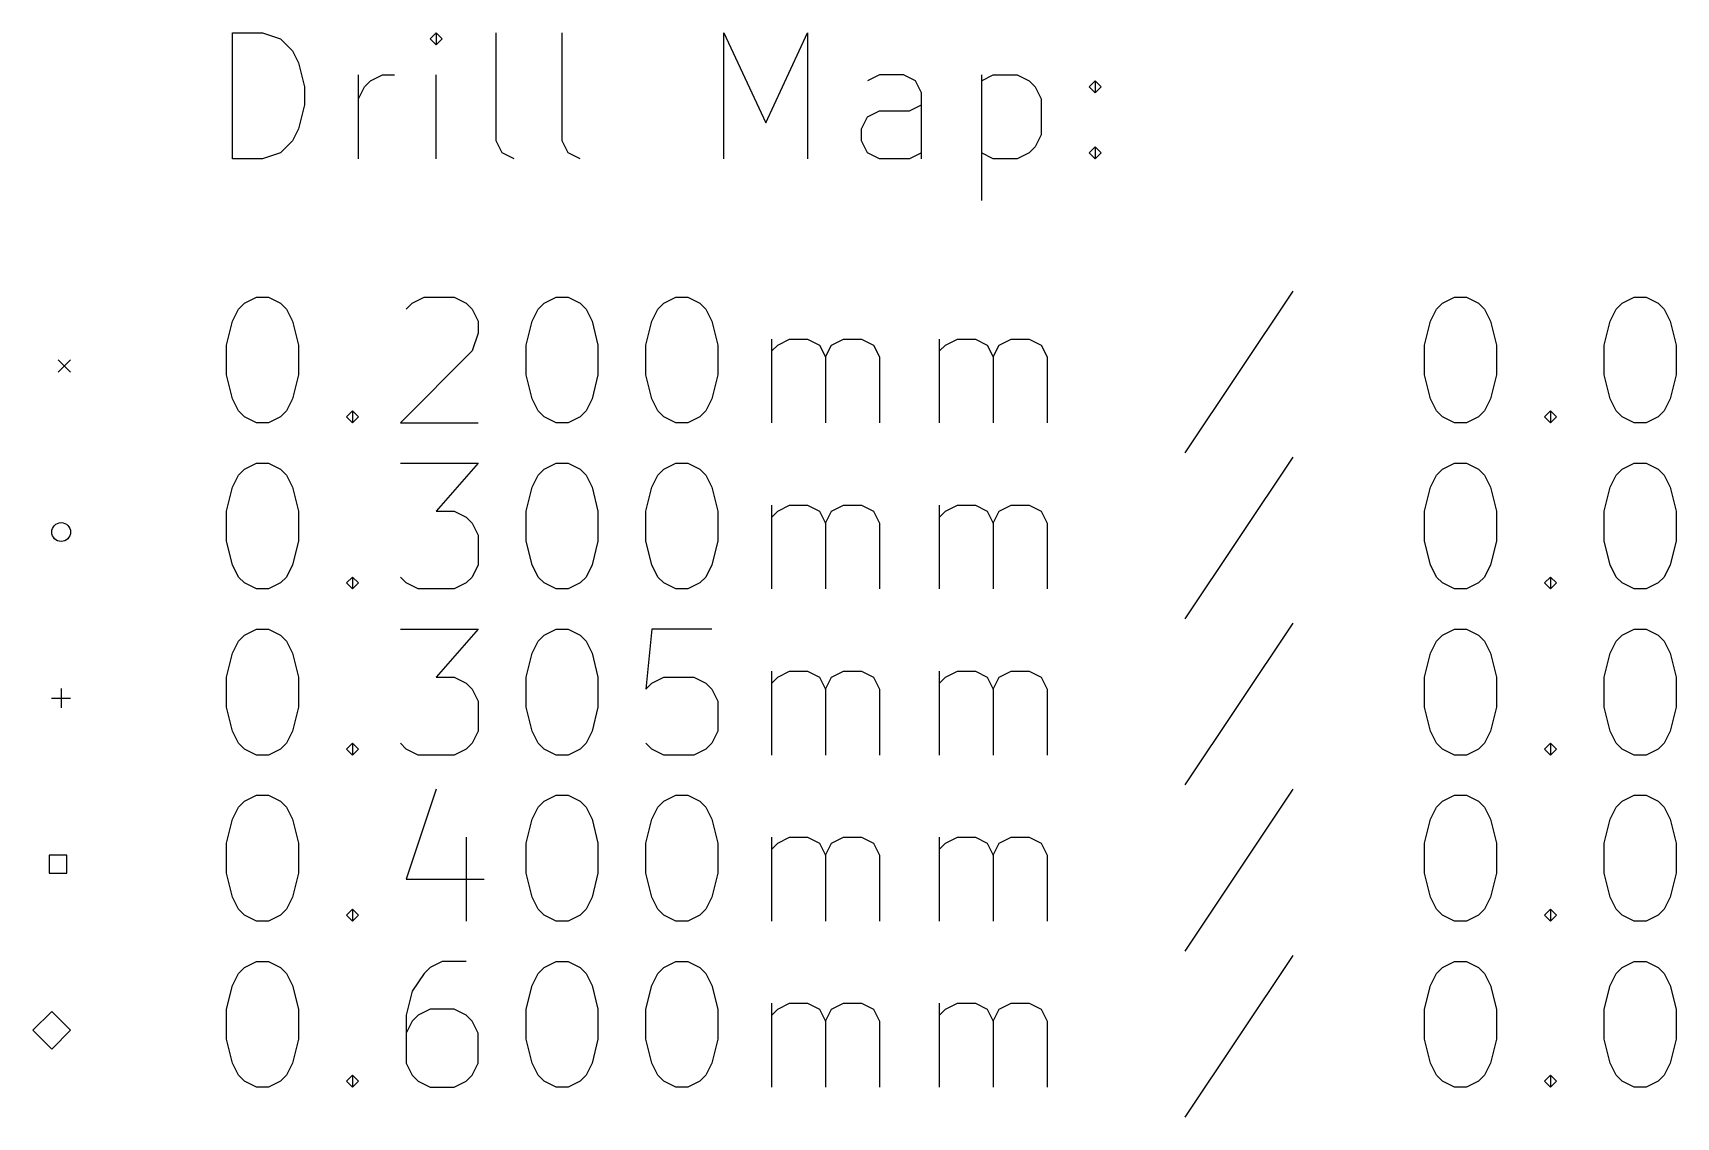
# Model space of a CAD drawing. Extents: x -31 to 357, y -149 to 35.
# Drawn here: x -29.18 to -3.05, y -129.06 to -111.83 of the extents above; entities that cross this region are included whole.
import ezdxf

# ---------------------------------------------------------------- set-up
doc = ezdxf.new("R2010")
doc.units = 0
doc.layers.add('BLACK', color=7, linetype='CONTINUOUS')

msp = doc.modelspace()

# ---------------------------------------------------------------- linework, layer by layer
at = {"layer": 'BLACK', "linetype": 'CONTINUOUS'}
for p, q in [((-25.9988, -113.825), (-25.9988, -111.825)), ((-25.9988, -111.825), (-25.5226, -111.825)), ((-25.5226, -111.825), (-25.2369, -111.92)), ((-22.7607, -111.825), (-22.856, -111.92)), ((-22.6655, -111.92), (-22.7607, -111.825)), ((-22.7607, -111.825), (-22.7607, -112.016)), ((-21.8083, -113.539), (-21.8083, -111.825)), ((-20.7607, -113.539), (-20.7607, -111.825)), ((-18.1893, -113.825), (-18.1893, -111.825)), ((-18.1893, -111.825), (-17.5226, -113.254)), ((-17.5226, -113.254), (-16.856, -111.825)), ((-16.856, -111.825), (-16.856, -113.825)), ((-25.2369, -111.92), (-25.0464, -112.111)), ((-22.856, -111.92), (-22.7607, -112.016)), ((-22.7607, -112.016), (-22.6655, -111.92)), ((-25.0464, -112.111), (-24.9512, -112.301)), ((-24.9512, -112.301), (-24.856, -112.682)), ((-23.9988, -113.825), (-23.9988, -112.492)), ((-23.9036, -112.682), (-23.8083, -112.587)), ((-23.8083, -112.587), (-23.6179, -112.492)), ((-23.6179, -112.492), (-23.4274, -112.492)), ((-22.7607, -113.825), (-22.7607, -112.492)), ((-15.7131, -112.492), (-15.9036, -112.587)), ((-15.3321, -112.492), (-15.7131, -112.492)), ((-15.1417, -112.587), (-15.3321, -112.492)), ((-15.0464, -112.777), (-15.1417, -112.587)), ((-14.094, -112.492), (-14.094, -114.492)), ((-14.094, -112.587), (-13.9036, -112.492)), ((-13.9036, -112.492), (-13.5226, -112.492)), ((-13.5226, -112.492), (-13.3321, -112.587)), ((-13.3321, -112.587), (-13.2369, -112.682)), ((-12.3798, -112.682), (-12.2845, -112.587)), ((-12.2845, -112.587), (-12.1893, -112.682)), ((-12.2845, -112.587), (-12.2845, -112.777)), ((-24.856, -112.682), (-24.856, -112.968)), ((-23.9988, -112.873), (-23.9036, -112.682)), ((-15.0464, -113.825), (-15.0464, -112.777)), ((-13.2369, -112.682), (-13.1417, -112.873)), ((-13.1417, -112.873), (-13.1417, -113.444)), ((-12.2845, -112.777), (-12.3798, -112.682)), ((-12.1893, -112.682), (-12.2845, -112.777)), ((-24.856, -112.968), (-24.9512, -113.349)), ((-15.9036, -113.158), (-15.7131, -113.063)), ((-15.7131, -113.063), (-15.2369, -113.063)), ((-15.2369, -113.063), (-15.0464, -112.968)), ((-24.9512, -113.349), (-25.0464, -113.539)), ((-15.9988, -113.349), (-15.9036, -113.158)), ((-15.9988, -113.539), (-15.9988, -113.349)), ((-25.0464, -113.539), (-25.2369, -113.73)), ((-21.7131, -113.73), (-21.8083, -113.539)), ((-20.6655, -113.73), (-20.7607, -113.539)), ((-15.9036, -113.73), (-15.9988, -113.539)), ((-13.2369, -113.635), (-13.3321, -113.73)), ((-13.1417, -113.444), (-13.2369, -113.635)), ((-12.3798, -113.73), (-12.2845, -113.635)), ((-12.2845, -113.635), (-12.1893, -113.73)), ((-12.2845, -113.635), (-12.2845, -113.825)), ((-25.5226, -113.825), (-25.9988, -113.825)), ((-25.2369, -113.73), (-25.5226, -113.825)), ((-21.5226, -113.825), (-21.7131, -113.73)), ((-20.475, -113.825), (-20.6655, -113.73)), ((-15.7131, -113.825), (-15.9036, -113.73)), ((-15.2369, -113.825), (-15.7131, -113.825)), ((-15.0464, -113.73), (-15.2369, -113.825)), ((-13.9036, -113.825), (-14.094, -113.73)), ((-13.5226, -113.825), (-13.9036, -113.825)), ((-13.3321, -113.73), (-13.5226, -113.825)), ((-12.2845, -113.825), (-12.3798, -113.73)), ((-12.1893, -113.73), (-12.2845, -113.825)), ((-9.14167, -115.93), (-10.856, -118.501)), ((-25.9988, -116.406), (-25.9036, -116.216)), ((-25.9036, -116.216), (-25.8083, -116.12)), ((-25.8083, -116.12), (-25.6179, -116.025)), ((-25.6179, -116.025), (-25.4274, -116.025)), ((-25.4274, -116.025), (-25.2369, -116.12)), ((-25.2369, -116.12), (-25.1417, -116.216)), ((-25.1417, -116.216), (-25.0464, -116.406)), ((-23.2369, -116.216), (-23.1417, -116.12)), ((-23.1417, -116.12), (-22.9512, -116.025)), ((-22.9512, -116.025), (-22.475, -116.025)), ((-22.475, -116.025), (-22.2845, -116.12)), ((-22.2845, -116.12), (-22.1893, -116.216)), ((-22.1893, -116.216), (-22.094, -116.406)), ((-21.2369, -116.406), (-21.1417, -116.216)), ((-21.1417, -116.216), (-21.0464, -116.12)), ((-21.0464, -116.12), (-20.856, -116.025)), ((-20.856, -116.025), (-20.6655, -116.025)), ((-20.6655, -116.025), (-20.475, -116.12)), ((-20.475, -116.12), (-20.3798, -116.216)), ((-20.3798, -116.216), (-20.2845, -116.406)), ((-19.3321, -116.406), (-19.2369, -116.216)), ((-19.2369, -116.216), (-19.1417, -116.12)), ((-19.1417, -116.12), (-18.9512, -116.025)), ((-18.9512, -116.025), (-18.7607, -116.025)), ((-18.7607, -116.025), (-18.5702, -116.12)), ((-18.5702, -116.12), (-18.475, -116.216)), ((-18.475, -116.216), (-18.3798, -116.406)), ((-6.95119, -116.406), (-6.85595, -116.216)), ((-6.85595, -116.216), (-6.76071, -116.12)), ((-6.76071, -116.12), (-6.57024, -116.025)), ((-6.57024, -116.025), (-6.37976, -116.025)), ((-6.37976, -116.025), (-6.18928, -116.12)), ((-6.18928, -116.12), (-6.09405, -116.216)), ((-6.09405, -116.216), (-5.99881, -116.406)), ((-4.09405, -116.406), (-3.99881, -116.216)), ((-3.99881, -116.216), (-3.90357, -116.12)), ((-3.90357, -116.12), (-3.7131, -116.025)), ((-3.7131, -116.025), (-3.52262, -116.025)), ((-3.52262, -116.025), (-3.33214, -116.12)), ((-3.33214, -116.12), (-3.2369, -116.216)), ((-3.2369, -116.216), (-3.14167, -116.406)), ((-26.094, -116.787), (-25.9988, -116.406)), ((-25.0464, -116.406), (-24.9512, -116.787)), ((-22.094, -116.406), (-22.094, -116.597)), ((-21.3321, -116.787), (-21.2369, -116.406)), ((-20.2845, -116.406), (-20.1893, -116.787)), ((-19.4274, -116.787), (-19.3321, -116.406)), ((-18.3798, -116.406), (-18.2845, -116.787)), ((-7.04643, -116.787), (-6.95119, -116.406)), ((-5.99881, -116.406), (-5.90357, -116.787)), ((-4.18928, -116.787), (-4.09405, -116.406)), ((-3.14167, -116.406), (-3.04643, -116.787)), ((-26.094, -117.263), (-26.094, -116.787)), ((-24.9512, -116.787), (-24.9512, -117.263)), ((-22.094, -116.597), (-22.1893, -116.882)), ((-21.3321, -117.263), (-21.3321, -116.787)), ((-20.1893, -116.787), (-20.1893, -117.263)), ((-19.4274, -117.263), (-19.4274, -116.787)), ((-18.2845, -116.787), (-18.2845, -117.263)), ((-17.4274, -118.025), (-17.4274, -116.692)), ((-17.4274, -116.882), (-17.3321, -116.787)), ((-17.3321, -116.787), (-17.1417, -116.692)), ((-17.1417, -116.692), (-16.856, -116.692)), ((-16.856, -116.692), (-16.6655, -116.787)), ((-16.6655, -116.787), (-16.5702, -116.977)), ((-16.5702, -116.977), (-16.475, -116.787)), ((-16.475, -116.787), (-16.2845, -116.692)), ((-16.2845, -116.692), (-15.9988, -116.692)), ((-15.9988, -116.692), (-15.8083, -116.787)), ((-15.8083, -116.787), (-15.7131, -116.977)), ((-14.7607, -118.025), (-14.7607, -116.692)), ((-14.7607, -116.882), (-14.6655, -116.787)), ((-14.6655, -116.787), (-14.475, -116.692)), ((-14.475, -116.692), (-14.1893, -116.692)), ((-14.1893, -116.692), (-13.9988, -116.787)), ((-13.9988, -116.787), (-13.9036, -116.977)), ((-13.9036, -116.977), (-13.8083, -116.787)), ((-13.8083, -116.787), (-13.6179, -116.692)), ((-13.6179, -116.692), (-13.3321, -116.692)), ((-13.3321, -116.692), (-13.1417, -116.787)), ((-13.1417, -116.787), (-13.0464, -116.977)), ((-7.04643, -117.263), (-7.04643, -116.787)), ((-5.90357, -116.787), (-5.90357, -117.263)), ((-4.18928, -117.263), (-4.18928, -116.787)), ((-3.04643, -116.787), (-3.04643, -117.263)), ((-28.775, -117.02), (-28.575, -117.22)), ((-28.575, -117.02), (-28.775, -117.22)), ((-22.1893, -116.882), (-23.3321, -118.025)), ((-16.5702, -116.977), (-16.5702, -118.025)), ((-15.7131, -116.977), (-15.7131, -118.025)), ((-13.9036, -116.977), (-13.9036, -118.025)), ((-13.0464, -116.977), (-13.0464, -118.025)), ((-25.9988, -117.644), (-26.094, -117.263)), ((-24.9512, -117.263), (-25.0464, -117.644)), ((-21.2369, -117.644), (-21.3321, -117.263)), ((-20.1893, -117.263), (-20.2845, -117.644)), ((-19.3321, -117.644), (-19.4274, -117.263)), ((-18.2845, -117.263), (-18.3798, -117.644)), ((-6.95119, -117.644), (-7.04643, -117.263)), ((-5.90357, -117.263), (-5.99881, -117.644)), ((-4.09405, -117.644), (-4.18928, -117.263)), ((-3.04643, -117.263), (-3.14167, -117.644)), ((-25.9036, -117.835), (-25.9988, -117.644)), ((-25.8083, -117.93), (-25.9036, -117.835)), ((-25.1417, -117.835), (-25.2369, -117.93)), ((-25.0464, -117.644), (-25.1417, -117.835)), ((-24.1893, -117.93), (-24.094, -117.835)), ((-24.094, -117.835), (-23.9988, -117.93)), ((-24.094, -117.835), (-24.094, -118.025)), ((-21.1417, -117.835), (-21.2369, -117.644)), ((-21.0464, -117.93), (-21.1417, -117.835)), ((-20.3798, -117.835), (-20.475, -117.93)), ((-20.2845, -117.644), (-20.3798, -117.835)), ((-19.2369, -117.835), (-19.3321, -117.644)), ((-19.1417, -117.93), (-19.2369, -117.835)), ((-18.475, -117.835), (-18.5702, -117.93)), ((-18.3798, -117.644), (-18.475, -117.835)), ((-6.85595, -117.835), (-6.95119, -117.644)), ((-6.76071, -117.93), (-6.85595, -117.835)), ((-6.09405, -117.835), (-6.18928, -117.93)), ((-5.99881, -117.644), (-6.09405, -117.835)), ((-5.14167, -117.93), (-5.04643, -117.835)), ((-5.04643, -117.835), (-4.95119, -117.93)), ((-5.04643, -117.835), (-5.04643, -118.025)), ((-3.99881, -117.835), (-4.09405, -117.644)), ((-3.90357, -117.93), (-3.99881, -117.835)), ((-3.2369, -117.835), (-3.33214, -117.93)), ((-3.14167, -117.644), (-3.2369, -117.835)), ((-25.6179, -118.025), (-25.8083, -117.93)), ((-25.4274, -118.025), (-25.6179, -118.025)), ((-25.2369, -117.93), (-25.4274, -118.025)), ((-24.094, -118.025), (-24.1893, -117.93)), ((-23.9988, -117.93), (-24.094, -118.025)), ((-23.3321, -118.025), (-22.094, -118.025)), ((-20.856, -118.025), (-21.0464, -117.93)), ((-20.6655, -118.025), (-20.856, -118.025)), ((-20.475, -117.93), (-20.6655, -118.025)), ((-18.9512, -118.025), (-19.1417, -117.93)), ((-18.7607, -118.025), (-18.9512, -118.025)), ((-18.5702, -117.93), (-18.7607, -118.025)), ((-6.57024, -118.025), (-6.76071, -117.93)), ((-6.37976, -118.025), (-6.57024, -118.025)), ((-6.18928, -117.93), (-6.37976, -118.025)), ((-5.04643, -118.025), (-5.14167, -117.93)), ((-4.95119, -117.93), (-5.04643, -118.025)), ((-3.7131, -118.025), (-3.90357, -117.93)), ((-3.52262, -118.025), (-3.7131, -118.025)), ((-3.33214, -117.93), (-3.52262, -118.025)), ((-9.14167, -118.57), (-10.856, -121.141)), ((-25.9988, -119.046), (-25.9036, -118.856)), ((-25.9036, -118.856), (-25.8083, -118.76)), ((-25.8083, -118.76), (-25.6179, -118.665)), ((-25.6179, -118.665), (-25.4274, -118.665)), ((-25.4274, -118.665), (-25.2369, -118.76)), ((-25.2369, -118.76), (-25.1417, -118.856)), ((-25.1417, -118.856), (-25.0464, -119.046)), ((-23.3321, -118.665), (-22.094, -118.665)), ((-22.094, -118.665), (-22.7607, -119.427)), ((-21.2369, -119.046), (-21.1417, -118.856)), ((-21.1417, -118.856), (-21.0464, -118.76)), ((-21.0464, -118.76), (-20.856, -118.665)), ((-20.856, -118.665), (-20.6655, -118.665)), ((-20.6655, -118.665), (-20.475, -118.76)), ((-20.475, -118.76), (-20.3798, -118.856)), ((-20.3798, -118.856), (-20.2845, -119.046)), ((-19.3321, -119.046), (-19.2369, -118.856)), ((-19.2369, -118.856), (-19.1417, -118.76)), ((-19.1417, -118.76), (-18.9512, -118.665)), ((-18.9512, -118.665), (-18.7607, -118.665)), ((-18.7607, -118.665), (-18.5702, -118.76)), ((-18.5702, -118.76), (-18.475, -118.856)), ((-18.475, -118.856), (-18.3798, -119.046)), ((-6.95119, -119.046), (-6.85595, -118.856)), ((-6.85595, -118.856), (-6.76071, -118.76)), ((-6.76071, -118.76), (-6.57024, -118.665)), ((-6.57024, -118.665), (-6.37976, -118.665)), ((-6.37976, -118.665), (-6.18928, -118.76)), ((-6.18928, -118.76), (-6.09405, -118.856)), ((-6.09405, -118.856), (-5.99881, -119.046)), ((-4.09405, -119.046), (-3.99881, -118.856)), ((-3.99881, -118.856), (-3.90357, -118.76)), ((-3.90357, -118.76), (-3.7131, -118.665)), ((-3.7131, -118.665), (-3.52262, -118.665)), ((-3.52262, -118.665), (-3.33214, -118.76)), ((-3.33214, -118.76), (-3.2369, -118.856)), ((-3.2369, -118.856), (-3.14167, -119.046)), ((-26.094, -119.427), (-25.9988, -119.046)), ((-25.0464, -119.046), (-24.9512, -119.427)), ((-21.3321, -119.427), (-21.2369, -119.046)), ((-20.2845, -119.046), (-20.1893, -119.427)), ((-19.4274, -119.427), (-19.3321, -119.046)), ((-18.3798, -119.046), (-18.2845, -119.427)), ((-7.04643, -119.427), (-6.95119, -119.046)), ((-5.99881, -119.046), (-5.90357, -119.427)), ((-4.18928, -119.427), (-4.09405, -119.046)), ((-3.14167, -119.046), (-3.04643, -119.427)), ((-17.4274, -120.665), (-17.4274, -119.332)), ((-17.3321, -119.427), (-17.1417, -119.332)), ((-17.1417, -119.332), (-16.856, -119.332)), ((-16.856, -119.332), (-16.6655, -119.427)), ((-16.475, -119.427), (-16.2845, -119.332)), ((-16.2845, -119.332), (-15.9988, -119.332)), ((-15.9988, -119.332), (-15.8083, -119.427)), ((-14.7607, -120.665), (-14.7607, -119.332)), ((-14.6655, -119.427), (-14.475, -119.332)), ((-14.475, -119.332), (-14.1893, -119.332)), ((-14.1893, -119.332), (-13.9988, -119.427)), ((-13.8083, -119.427), (-13.6179, -119.332)), ((-13.6179, -119.332), (-13.3321, -119.332)), ((-13.3321, -119.332), (-13.1417, -119.427)), ((-26.094, -119.903), (-26.094, -119.427)), ((-24.9512, -119.427), (-24.9512, -119.903)), ((-22.7607, -119.427), (-22.475, -119.427)), ((-22.475, -119.427), (-22.2845, -119.522)), ((-22.2845, -119.522), (-22.1893, -119.617)), ((-22.1893, -119.617), (-22.094, -119.808)), ((-21.3321, -119.903), (-21.3321, -119.427)), ((-20.1893, -119.427), (-20.1893, -119.903)), ((-19.4274, -119.903), (-19.4274, -119.427)), ((-18.2845, -119.427), (-18.2845, -119.903)), ((-17.4274, -119.522), (-17.3321, -119.427)), ((-16.6655, -119.427), (-16.5702, -119.617)), ((-16.5702, -119.617), (-16.475, -119.427)), ((-16.5702, -119.617), (-16.5702, -120.665)), ((-15.8083, -119.427), (-15.7131, -119.617)), ((-15.7131, -119.617), (-15.7131, -120.665)), ((-14.7607, -119.522), (-14.6655, -119.427)), ((-13.9988, -119.427), (-13.9036, -119.617)), ((-13.9036, -119.617), (-13.8083, -119.427)), ((-13.9036, -119.617), (-13.9036, -120.665)), ((-13.1417, -119.427), (-13.0464, -119.617)), ((-13.0464, -119.617), (-13.0464, -120.665)), ((-7.04643, -119.903), (-7.04643, -119.427)), ((-5.90357, -119.427), (-5.90357, -119.903)), ((-4.18928, -119.903), (-4.18928, -119.427)), ((-3.04643, -119.427), (-3.04643, -119.903)), ((-25.9988, -120.284), (-26.094, -119.903)), ((-24.9512, -119.903), (-25.0464, -120.284)), ((-22.094, -119.808), (-22.094, -120.284)), ((-21.2369, -120.284), (-21.3321, -119.903)), ((-20.1893, -119.903), (-20.2845, -120.284)), ((-19.3321, -120.284), (-19.4274, -119.903)), ((-18.2845, -119.903), (-18.3798, -120.284)), ((-6.95119, -120.284), (-7.04643, -119.903)), ((-5.90357, -119.903), (-5.99881, -120.284)), ((-4.09405, -120.284), (-4.18928, -119.903)), ((-3.04643, -119.903), (-3.14167, -120.284)), ((-25.9036, -120.475), (-25.9988, -120.284)), ((-25.0464, -120.284), (-25.1417, -120.475)), ((-22.094, -120.284), (-22.1893, -120.475)), ((-21.1417, -120.475), (-21.2369, -120.284)), ((-20.2845, -120.284), (-20.3798, -120.475)), ((-19.2369, -120.475), (-19.3321, -120.284)), ((-18.3798, -120.284), (-18.475, -120.475)), ((-6.85595, -120.475), (-6.95119, -120.284)), ((-5.99881, -120.284), (-6.09405, -120.475)), ((-3.99881, -120.475), (-4.09405, -120.284)), ((-3.14167, -120.284), (-3.2369, -120.475)), ((-25.8083, -120.57), (-25.9036, -120.475)), ((-25.6179, -120.665), (-25.8083, -120.57)), ((-25.4274, -120.665), (-25.6179, -120.665)), ((-25.2369, -120.57), (-25.4274, -120.665)), ((-25.1417, -120.475), (-25.2369, -120.57)), ((-24.1893, -120.57), (-24.094, -120.475)), ((-24.094, -120.665), (-24.1893, -120.57)), ((-24.094, -120.475), (-23.9988, -120.57)), ((-24.094, -120.475), (-24.094, -120.665)), ((-23.9988, -120.57), (-24.094, -120.665)), ((-23.2369, -120.57), (-23.3321, -120.475)), ((-23.0464, -120.665), (-23.2369, -120.57)), ((-22.475, -120.665), (-23.0464, -120.665)), ((-22.2845, -120.57), (-22.475, -120.665)), ((-22.1893, -120.475), (-22.2845, -120.57)), ((-21.0464, -120.57), (-21.1417, -120.475)), ((-20.856, -120.665), (-21.0464, -120.57)), ((-20.6655, -120.665), (-20.856, -120.665)), ((-20.475, -120.57), (-20.6655, -120.665)), ((-20.3798, -120.475), (-20.475, -120.57)), ((-19.1417, -120.57), (-19.2369, -120.475)), ((-18.9512, -120.665), (-19.1417, -120.57)), ((-18.7607, -120.665), (-18.9512, -120.665)), ((-18.5702, -120.57), (-18.7607, -120.665)), ((-18.475, -120.475), (-18.5702, -120.57)), ((-6.76071, -120.57), (-6.85595, -120.475)), ((-6.57024, -120.665), (-6.76071, -120.57)), ((-6.37976, -120.665), (-6.57024, -120.665)), ((-6.18928, -120.57), (-6.37976, -120.665)), ((-6.09405, -120.475), (-6.18928, -120.57)), ((-5.14167, -120.57), (-5.04643, -120.475)), ((-5.04643, -120.665), (-5.14167, -120.57)), ((-5.04643, -120.475), (-4.95119, -120.57)), ((-5.04643, -120.475), (-5.04643, -120.665)), ((-4.95119, -120.57), (-5.04643, -120.665)), ((-3.90357, -120.57), (-3.99881, -120.475)), ((-3.7131, -120.665), (-3.90357, -120.57)), ((-3.52262, -120.665), (-3.7131, -120.665)), ((-3.33214, -120.57), (-3.52262, -120.665)), ((-3.2369, -120.475), (-3.33214, -120.57)), ((-9.14167, -121.21), (-10.856, -123.781)), ((-25.9988, -121.686), (-25.9036, -121.496)), ((-25.9036, -121.496), (-25.8083, -121.4)), ((-25.8083, -121.4), (-25.6179, -121.305)), ((-25.6179, -121.305), (-25.4274, -121.305)), ((-25.4274, -121.305), (-25.2369, -121.4)), ((-25.2369, -121.4), (-25.1417, -121.496)), ((-25.1417, -121.496), (-25.0464, -121.686)), ((-23.3321, -121.305), (-22.094, -121.305)), ((-22.094, -121.305), (-22.7607, -122.067)), ((-21.2369, -121.686), (-21.1417, -121.496)), ((-21.1417, -121.496), (-21.0464, -121.4)), ((-21.0464, -121.4), (-20.856, -121.305)), ((-20.856, -121.305), (-20.6655, -121.305)), ((-20.6655, -121.305), (-20.475, -121.4)), ((-20.475, -121.4), (-20.3798, -121.496)), ((-20.3798, -121.496), (-20.2845, -121.686)), ((-19.3321, -121.305), (-19.4274, -122.257)), ((-18.3798, -121.305), (-19.3321, -121.305)), ((-6.95119, -121.686), (-6.85595, -121.496)), ((-6.85595, -121.496), (-6.76071, -121.4)), ((-6.76071, -121.4), (-6.57024, -121.305)), ((-6.57024, -121.305), (-6.37976, -121.305)), ((-6.37976, -121.305), (-6.18928, -121.4)), ((-6.18928, -121.4), (-6.09405, -121.496)), ((-6.09405, -121.496), (-5.99881, -121.686)), ((-4.09405, -121.686), (-3.99881, -121.496)), ((-3.99881, -121.496), (-3.90357, -121.4)), ((-3.90357, -121.4), (-3.7131, -121.305)), ((-3.7131, -121.305), (-3.52262, -121.305)), ((-3.52262, -121.305), (-3.33214, -121.4)), ((-3.33214, -121.4), (-3.2369, -121.496)), ((-3.2369, -121.496), (-3.14167, -121.686)), ((-26.094, -122.067), (-25.9988, -121.686)), ((-25.0464, -121.686), (-24.9512, -122.067)), ((-21.3321, -122.067), (-21.2369, -121.686)), ((-20.2845, -121.686), (-20.1893, -122.067)), ((-7.04643, -122.067), (-6.95119, -121.686)), ((-5.99881, -121.686), (-5.90357, -122.067)), ((-4.18928, -122.067), (-4.09405, -121.686)), ((-3.14167, -121.686), (-3.04643, -122.067)), ((-17.4274, -123.305), (-17.4274, -121.972)), ((-17.3321, -122.067), (-17.1417, -121.972)), ((-17.1417, -121.972), (-16.856, -121.972)), ((-16.856, -121.972), (-16.6655, -122.067)), ((-16.475, -122.067), (-16.2845, -121.972)), ((-16.2845, -121.972), (-15.9988, -121.972)), ((-15.9988, -121.972), (-15.8083, -122.067)), ((-14.7607, -123.305), (-14.7607, -121.972)), ((-14.6655, -122.067), (-14.475, -121.972)), ((-14.475, -121.972), (-14.1893, -121.972)), ((-14.1893, -121.972), (-13.9988, -122.067)), ((-13.8083, -122.067), (-13.6179, -121.972)), ((-13.6179, -121.972), (-13.3321, -121.972)), ((-13.3321, -121.972), (-13.1417, -122.067)), ((-28.7274, -122.248), (-28.7274, -122.553)), ((-26.094, -122.543), (-26.094, -122.067)), ((-24.9512, -122.067), (-24.9512, -122.543)), ((-22.7607, -122.067), (-22.475, -122.067)), ((-22.475, -122.067), (-22.2845, -122.162)), ((-22.2845, -122.162), (-22.1893, -122.257)), ((-22.1893, -122.257), (-22.094, -122.448)), ((-21.3321, -122.543), (-21.3321, -122.067)), ((-20.1893, -122.067), (-20.1893, -122.543)), ((-19.4274, -122.257), (-19.3321, -122.162)), ((-19.3321, -122.162), (-19.1417, -122.067)), ((-19.1417, -122.067), (-18.6655, -122.067)), ((-18.6655, -122.067), (-18.475, -122.162)), ((-18.475, -122.162), (-18.3798, -122.257)), ((-18.3798, -122.257), (-18.2845, -122.448)), ((-17.4274, -122.162), (-17.3321, -122.067)), ((-16.6655, -122.067), (-16.5702, -122.257)), ((-16.5702, -122.257), (-16.475, -122.067)), ((-16.5702, -122.257), (-16.5702, -123.305)), ((-15.8083, -122.067), (-15.7131, -122.257)), ((-15.7131, -122.257), (-15.7131, -123.305)), ((-14.7607, -122.162), (-14.6655, -122.067)), ((-13.9988, -122.067), (-13.9036, -122.257)), ((-13.9036, -122.257), (-13.8083, -122.067)), ((-13.9036, -122.257), (-13.9036, -123.305)), ((-13.1417, -122.067), (-13.0464, -122.257)), ((-13.0464, -122.257), (-13.0464, -123.305)), ((-7.04643, -122.543), (-7.04643, -122.067)), ((-5.90357, -122.067), (-5.90357, -122.543)), ((-4.18928, -122.543), (-4.18928, -122.067)), ((-3.04643, -122.067), (-3.04643, -122.543)), ((-28.8798, -122.4), (-28.575, -122.4)), ((-22.094, -122.448), (-22.094, -122.924)), ((-18.2845, -122.448), (-18.2845, -122.924)), ((-25.9988, -122.924), (-26.094, -122.543)), ((-24.9512, -122.543), (-25.0464, -122.924)), ((-21.2369, -122.924), (-21.3321, -122.543)), ((-20.1893, -122.543), (-20.2845, -122.924)), ((-6.95119, -122.924), (-7.04643, -122.543)), ((-5.90357, -122.543), (-5.99881, -122.924)), ((-4.09405, -122.924), (-4.18928, -122.543)), ((-3.04643, -122.543), (-3.14167, -122.924)), ((-25.9036, -123.115), (-25.9988, -122.924)), ((-25.0464, -122.924), (-25.1417, -123.115)), ((-22.094, -122.924), (-22.1893, -123.115)), ((-21.1417, -123.115), (-21.2369, -122.924)), ((-20.2845, -122.924), (-20.3798, -123.115)), ((-18.2845, -122.924), (-18.3798, -123.115)), ((-6.85595, -123.115), (-6.95119, -122.924)), ((-5.99881, -122.924), (-6.09405, -123.115)), ((-3.99881, -123.115), (-4.09405, -122.924)), ((-3.14167, -122.924), (-3.2369, -123.115)), ((-25.8083, -123.21), (-25.9036, -123.115)), ((-25.6179, -123.305), (-25.8083, -123.21)), ((-25.4274, -123.305), (-25.6179, -123.305)), ((-25.2369, -123.21), (-25.4274, -123.305)), ((-25.1417, -123.115), (-25.2369, -123.21)), ((-24.1893, -123.21), (-24.094, -123.115)), ((-24.094, -123.305), (-24.1893, -123.21)), ((-24.094, -123.115), (-23.9988, -123.21)), ((-24.094, -123.115), (-24.094, -123.305)), ((-23.9988, -123.21), (-24.094, -123.305)), ((-23.2369, -123.21), (-23.3321, -123.115)), ((-23.0464, -123.305), (-23.2369, -123.21)), ((-22.475, -123.305), (-23.0464, -123.305)), ((-22.2845, -123.21), (-22.475, -123.305)), ((-22.1893, -123.115), (-22.2845, -123.21)), ((-21.0464, -123.21), (-21.1417, -123.115)), ((-20.856, -123.305), (-21.0464, -123.21)), ((-20.6655, -123.305), (-20.856, -123.305)), ((-20.475, -123.21), (-20.6655, -123.305)), ((-20.3798, -123.115), (-20.475, -123.21)), ((-19.3321, -123.21), (-19.4274, -123.115)), ((-19.1417, -123.305), (-19.3321, -123.21)), ((-18.6655, -123.305), (-19.1417, -123.305)), ((-18.475, -123.21), (-18.6655, -123.305)), ((-18.3798, -123.115), (-18.475, -123.21)), ((-6.76071, -123.21), (-6.85595, -123.115)), ((-6.57024, -123.305), (-6.76071, -123.21)), ((-6.37976, -123.305), (-6.57024, -123.305)), ((-6.18928, -123.21), (-6.37976, -123.305)), ((-6.09405, -123.115), (-6.18928, -123.21)), ((-5.14167, -123.21), (-5.04643, -123.115)), ((-5.04643, -123.305), (-5.14167, -123.21)), ((-5.04643, -123.115), (-4.95119, -123.21)), ((-5.04643, -123.115), (-5.04643, -123.305)), ((-4.95119, -123.21), (-5.04643, -123.305)), ((-3.90357, -123.21), (-3.99881, -123.115)), ((-3.7131, -123.305), (-3.90357, -123.21)), ((-3.52262, -123.305), (-3.7131, -123.305)), ((-3.33214, -123.21), (-3.52262, -123.305)), ((-3.2369, -123.115), (-3.33214, -123.21)), ((-25.9036, -124.136), (-25.8083, -124.04)), ((-25.8083, -124.04), (-25.6179, -123.945)), ((-25.6179, -123.945), (-25.4274, -123.945)), ((-25.4274, -123.945), (-25.2369, -124.04)), ((-25.2369, -124.04), (-25.1417, -124.136)), ((-22.7607, -123.85), (-23.2369, -125.278)), ((-21.1417, -124.136), (-21.0464, -124.04)), ((-21.0464, -124.04), (-20.856, -123.945)), ((-20.856, -123.945), (-20.6655, -123.945)), ((-20.6655, -123.945), (-20.475, -124.04)), ((-20.475, -124.04), (-20.3798, -124.136)), ((-19.2369, -124.136), (-19.1417, -124.04)), ((-19.1417, -124.04), (-18.9512, -123.945)), ((-18.9512, -123.945), (-18.7607, -123.945)), ((-18.7607, -123.945), (-18.5702, -124.04)), ((-18.5702, -124.04), (-18.475, -124.136)), ((-9.14167, -123.85), (-10.856, -126.421)), ((-6.85595, -124.136), (-6.76071, -124.04)), ((-6.76071, -124.04), (-6.57024, -123.945)), ((-6.57024, -123.945), (-6.37976, -123.945)), ((-6.37976, -123.945), (-6.18928, -124.04)), ((-6.18928, -124.04), (-6.09405, -124.136)), ((-3.99881, -124.136), (-3.90357, -124.04)), ((-3.90357, -124.04), (-3.7131, -123.945)), ((-3.7131, -123.945), (-3.52262, -123.945)), ((-3.52262, -123.945), (-3.33214, -124.04)), ((-3.33214, -124.04), (-3.2369, -124.136)), ((-26.094, -124.707), (-25.9988, -124.326)), ((-25.9988, -124.326), (-25.9036, -124.136)), ((-25.1417, -124.136), (-25.0464, -124.326)), ((-25.0464, -124.326), (-24.9512, -124.707)), ((-21.3321, -124.707), (-21.2369, -124.326)), ((-21.2369, -124.326), (-21.1417, -124.136)), ((-20.3798, -124.136), (-20.2845, -124.326)), ((-20.2845, -124.326), (-20.1893, -124.707)), ((-19.4274, -124.707), (-19.3321, -124.326)), ((-19.3321, -124.326), (-19.2369, -124.136)), ((-18.475, -124.136), (-18.3798, -124.326)), ((-18.3798, -124.326), (-18.2845, -124.707)), ((-7.04643, -124.707), (-6.95119, -124.326)), ((-6.95119, -124.326), (-6.85595, -124.136)), ((-6.09405, -124.136), (-5.99881, -124.326)), ((-5.99881, -124.326), (-5.90357, -124.707)), ((-4.18928, -124.707), (-4.09405, -124.326)), ((-4.09405, -124.326), (-3.99881, -124.136)), ((-3.2369, -124.136), (-3.14167, -124.326)), ((-3.14167, -124.326), (-3.04643, -124.707)), ((-22.2845, -124.612), (-22.2845, -125.945)), ((-17.4274, -125.945), (-17.4274, -124.612)), ((-17.3321, -124.707), (-17.1417, -124.612)), ((-17.1417, -124.612), (-16.856, -124.612)), ((-16.856, -124.612), (-16.6655, -124.707)), ((-16.475, -124.707), (-16.2845, -124.612)), ((-16.2845, -124.612), (-15.9988, -124.612)), ((-15.9988, -124.612), (-15.8083, -124.707)), ((-14.7607, -125.945), (-14.7607, -124.612)), ((-14.6655, -124.707), (-14.475, -124.612)), ((-14.475, -124.612), (-14.1893, -124.612)), ((-14.1893, -124.612), (-13.9988, -124.707)), ((-13.8083, -124.707), (-13.6179, -124.612)), ((-13.6179, -124.612), (-13.3321, -124.612)), ((-13.3321, -124.612), (-13.1417, -124.707)), ((-26.094, -125.183), (-26.094, -124.707)), ((-24.9512, -124.707), (-24.9512, -125.183)), ((-21.3321, -125.183), (-21.3321, -124.707)), ((-20.1893, -124.707), (-20.1893, -125.183)), ((-19.4274, -125.183), (-19.4274, -124.707)), ((-18.2845, -124.707), (-18.2845, -125.183)), ((-17.4274, -124.802), (-17.3321, -124.707)), ((-16.6655, -124.707), (-16.5702, -124.897)), ((-16.5702, -124.897), (-16.475, -124.707)), ((-15.8083, -124.707), (-15.7131, -124.897)), ((-14.7607, -124.802), (-14.6655, -124.707)), ((-13.9988, -124.707), (-13.9036, -124.897)), ((-13.9036, -124.897), (-13.8083, -124.707)), ((-13.1417, -124.707), (-13.0464, -124.897)), ((-7.04643, -125.183), (-7.04643, -124.707)), ((-5.90357, -124.707), (-5.90357, -125.183)), ((-4.18928, -125.183), (-4.18928, -124.707)), ((-3.04643, -124.707), (-3.04643, -125.183)), ((-28.6336, -124.899), (-28.9164, -124.899)), ((-28.9164, -124.899), (-28.9164, -125.182)), ((-28.6336, -125.182), (-28.6336, -124.899)), ((-16.5702, -124.897), (-16.5702, -125.945)), ((-15.7131, -124.897), (-15.7131, -125.945)), ((-13.9036, -124.897), (-13.9036, -125.945)), ((-13.0464, -124.897), (-13.0464, -125.945)), ((-28.9164, -125.182), (-28.6336, -125.182)), ((-25.9988, -125.564), (-26.094, -125.183)), ((-24.9512, -125.183), (-25.0464, -125.564)), ((-23.2369, -125.278), (-21.9988, -125.278)), ((-21.2369, -125.564), (-21.3321, -125.183)), ((-20.1893, -125.183), (-20.2845, -125.564)), ((-19.3321, -125.564), (-19.4274, -125.183)), ((-18.2845, -125.183), (-18.3798, -125.564)), ((-6.95119, -125.564), (-7.04643, -125.183)), ((-5.90357, -125.183), (-5.99881, -125.564)), ((-4.09405, -125.564), (-4.18928, -125.183)), ((-3.04643, -125.183), (-3.14167, -125.564)), ((-25.9036, -125.755), (-25.9988, -125.564)), ((-25.0464, -125.564), (-25.1417, -125.755)), ((-21.1417, -125.755), (-21.2369, -125.564)), ((-20.2845, -125.564), (-20.3798, -125.755)), ((-19.2369, -125.755), (-19.3321, -125.564)), ((-18.3798, -125.564), (-18.475, -125.755)), ((-6.85595, -125.755), (-6.95119, -125.564)), ((-5.99881, -125.564), (-6.09405, -125.755)), ((-3.99881, -125.755), (-4.09405, -125.564)), ((-3.14167, -125.564), (-3.2369, -125.755)), ((-25.8083, -125.85), (-25.9036, -125.755)), ((-25.6179, -125.945), (-25.8083, -125.85)), ((-25.2369, -125.85), (-25.4274, -125.945)), ((-25.1417, -125.755), (-25.2369, -125.85)), ((-24.1893, -125.85), (-24.094, -125.755)), ((-24.094, -125.945), (-24.1893, -125.85)), ((-24.094, -125.755), (-23.9988, -125.85)), ((-24.094, -125.755), (-24.094, -125.945)), ((-23.9988, -125.85), (-24.094, -125.945)), ((-21.0464, -125.85), (-21.1417, -125.755)), ((-20.856, -125.945), (-21.0464, -125.85)), ((-20.475, -125.85), (-20.6655, -125.945)), ((-20.3798, -125.755), (-20.475, -125.85)), ((-19.1417, -125.85), (-19.2369, -125.755)), ((-18.9512, -125.945), (-19.1417, -125.85)), ((-18.5702, -125.85), (-18.7607, -125.945)), ((-18.475, -125.755), (-18.5702, -125.85)), ((-6.76071, -125.85), (-6.85595, -125.755)), ((-6.57024, -125.945), (-6.76071, -125.85)), ((-6.18928, -125.85), (-6.37976, -125.945)), ((-6.09405, -125.755), (-6.18928, -125.85)), ((-5.14167, -125.85), (-5.04643, -125.755)), ((-5.04643, -125.945), (-5.14167, -125.85)), ((-5.04643, -125.755), (-4.95119, -125.85)), ((-5.04643, -125.755), (-5.04643, -125.945)), ((-4.95119, -125.85), (-5.04643, -125.945)), ((-3.90357, -125.85), (-3.99881, -125.755)), ((-3.7131, -125.945), (-3.90357, -125.85)), ((-3.33214, -125.85), (-3.52262, -125.945)), ((-3.2369, -125.755), (-3.33214, -125.85)), ((-25.4274, -125.945), (-25.6179, -125.945)), ((-20.6655, -125.945), (-20.856, -125.945)), ((-18.7607, -125.945), (-18.9512, -125.945)), ((-6.37976, -125.945), (-6.57024, -125.945)), ((-3.52262, -125.945), (-3.7131, -125.945)), ((-25.9036, -126.776), (-25.8083, -126.68)), ((-25.8083, -126.68), (-25.6179, -126.585)), ((-25.6179, -126.585), (-25.4274, -126.585)), ((-25.4274, -126.585), (-25.2369, -126.68)), ((-25.2369, -126.68), (-25.1417, -126.776)), ((-22.856, -126.68), (-22.9512, -126.776)), ((-22.6655, -126.585), (-22.856, -126.68)), ((-22.2845, -126.585), (-22.6655, -126.585)), ((-21.1417, -126.776), (-21.0464, -126.68)), ((-21.0464, -126.68), (-20.856, -126.585)), ((-20.856, -126.585), (-20.6655, -126.585)), ((-20.6655, -126.585), (-20.475, -126.68)), ((-20.475, -126.68), (-20.3798, -126.776)), ((-19.2369, -126.776), (-19.1417, -126.68)), ((-19.1417, -126.68), (-18.9512, -126.585)), ((-18.9512, -126.585), (-18.7607, -126.585)), ((-18.7607, -126.585), (-18.5702, -126.68)), ((-18.5702, -126.68), (-18.475, -126.776)), ((-9.14167, -126.49), (-10.856, -129.061)), ((-6.85595, -126.776), (-6.76071, -126.68)), ((-6.76071, -126.68), (-6.57024, -126.585)), ((-6.57024, -126.585), (-6.37976, -126.585)), ((-6.37976, -126.585), (-6.18928, -126.68)), ((-6.18928, -126.68), (-6.09405, -126.776)), ((-3.99881, -126.776), (-3.90357, -126.68)), ((-3.90357, -126.68), (-3.7131, -126.585)), ((-3.7131, -126.585), (-3.52262, -126.585)), ((-3.52262, -126.585), (-3.33214, -126.68)), ((-3.33214, -126.68), (-3.2369, -126.776)), ((-26.094, -127.347), (-25.9988, -126.966)), ((-25.9988, -126.966), (-25.9036, -126.776)), ((-25.1417, -126.776), (-25.0464, -126.966)), ((-25.0464, -126.966), (-24.9512, -127.347)), ((-22.9512, -126.776), (-23.1417, -127.061)), ((-21.3321, -127.347), (-21.2369, -126.966)), ((-21.2369, -126.966), (-21.1417, -126.776)), ((-20.3798, -126.776), (-20.2845, -126.966)), ((-20.2845, -126.966), (-20.1893, -127.347)), ((-19.4274, -127.347), (-19.3321, -126.966)), ((-19.3321, -126.966), (-19.2369, -126.776)), ((-18.475, -126.776), (-18.3798, -126.966)), ((-18.3798, -126.966), (-18.2845, -127.347)), ((-7.04643, -127.347), (-6.95119, -126.966)), ((-6.95119, -126.966), (-6.85595, -126.776)), ((-6.09405, -126.776), (-5.99881, -126.966)), ((-5.99881, -126.966), (-5.90357, -127.347)), ((-4.18928, -127.347), (-4.09405, -126.966)), ((-4.09405, -126.966), (-3.99881, -126.776)), ((-3.2369, -126.776), (-3.14167, -126.966)), ((-3.14167, -126.966), (-3.04643, -127.347)), ((-23.1417, -127.061), (-23.2369, -127.442)), ((-28.875, -127.38), (-29.175, -127.68)), ((-28.575, -127.68), (-28.875, -127.38)), ((-26.094, -127.823), (-26.094, -127.347)), ((-24.9512, -127.347), (-24.9512, -127.823)), ((-23.2369, -127.442), (-23.2369, -128.204)), ((-23.0464, -127.442), (-23.1417, -127.537)), ((-22.856, -127.347), (-23.0464, -127.442)), ((-22.475, -127.347), (-22.856, -127.347)), ((-22.2845, -127.442), (-22.475, -127.347)), ((-22.1893, -127.537), (-22.2845, -127.442)), ((-21.3321, -127.823), (-21.3321, -127.347)), ((-20.1893, -127.347), (-20.1893, -127.823)), ((-19.4274, -127.823), (-19.4274, -127.347)), ((-18.2845, -127.347), (-18.2845, -127.823)), ((-17.4274, -128.585), (-17.4274, -127.252)), ((-17.4274, -127.442), (-17.3321, -127.347)), ((-17.3321, -127.347), (-17.1417, -127.252)), ((-17.1417, -127.252), (-16.856, -127.252)), ((-16.856, -127.252), (-16.6655, -127.347)), ((-16.6655, -127.347), (-16.5702, -127.537)), ((-16.5702, -127.537), (-16.475, -127.347)), ((-16.475, -127.347), (-16.2845, -127.252)), ((-16.2845, -127.252), (-15.9988, -127.252)), ((-15.9988, -127.252), (-15.8083, -127.347)), ((-15.8083, -127.347), (-15.7131, -127.537)), ((-14.7607, -128.585), (-14.7607, -127.252)), ((-14.7607, -127.442), (-14.6655, -127.347)), ((-14.6655, -127.347), (-14.475, -127.252)), ((-14.475, -127.252), (-14.1893, -127.252)), ((-14.1893, -127.252), (-13.9988, -127.347)), ((-13.9988, -127.347), (-13.9036, -127.537)), ((-13.9036, -127.537), (-13.8083, -127.347)), ((-13.8083, -127.347), (-13.6179, -127.252)), ((-13.6179, -127.252), (-13.3321, -127.252)), ((-13.3321, -127.252), (-13.1417, -127.347)), ((-13.1417, -127.347), (-13.0464, -127.537)), ((-7.04643, -127.823), (-7.04643, -127.347)), ((-5.90357, -127.347), (-5.90357, -127.823)), ((-4.18928, -127.823), (-4.18928, -127.347)), ((-3.04643, -127.347), (-3.04643, -127.823)), ((-29.175, -127.68), (-28.875, -127.98)), ((-28.875, -127.98), (-28.575, -127.68)), ((-23.1417, -127.537), (-23.2369, -127.728)), ((-22.094, -127.728), (-22.1893, -127.537)), ((-22.094, -128.204), (-22.094, -127.728)), ((-16.5702, -127.537), (-16.5702, -128.585)), ((-15.7131, -127.537), (-15.7131, -128.585)), ((-13.9036, -127.537), (-13.9036, -128.585)), ((-13.0464, -127.537), (-13.0464, -128.585)), ((-25.9988, -128.204), (-26.094, -127.823)), ((-24.9512, -127.823), (-25.0464, -128.204)), ((-21.2369, -128.204), (-21.3321, -127.823)), ((-20.1893, -127.823), (-20.2845, -128.204)), ((-19.3321, -128.204), (-19.4274, -127.823)), ((-18.2845, -127.823), (-18.3798, -128.204)), ((-6.95119, -128.204), (-7.04643, -127.823)), ((-5.90357, -127.823), (-5.99881, -128.204)), ((-4.09405, -128.204), (-4.18928, -127.823)), ((-3.04643, -127.823), (-3.14167, -128.204)), ((-25.9036, -128.395), (-25.9988, -128.204)), ((-25.0464, -128.204), (-25.1417, -128.395)), ((-23.2369, -128.204), (-23.1417, -128.395)), ((-22.1893, -128.395), (-22.094, -128.204)), ((-21.1417, -128.395), (-21.2369, -128.204)), ((-20.2845, -128.204), (-20.3798, -128.395)), ((-19.2369, -128.395), (-19.3321, -128.204)), ((-18.3798, -128.204), (-18.475, -128.395)), ((-6.85595, -128.395), (-6.95119, -128.204)), ((-5.99881, -128.204), (-6.09405, -128.395)), ((-3.99881, -128.395), (-4.09405, -128.204)), ((-3.14167, -128.204), (-3.2369, -128.395)), ((-25.8083, -128.49), (-25.9036, -128.395)), ((-25.6179, -128.585), (-25.8083, -128.49)), ((-25.2369, -128.49), (-25.4274, -128.585)), ((-25.1417, -128.395), (-25.2369, -128.49)), ((-24.1893, -128.49), (-24.094, -128.395)), ((-24.094, -128.585), (-24.1893, -128.49)), ((-24.094, -128.395), (-23.9988, -128.49)), ((-24.094, -128.395), (-24.094, -128.585)), ((-23.9988, -128.49), (-24.094, -128.585)), ((-23.1417, -128.395), (-23.0464, -128.49)), ((-23.0464, -128.49), (-22.856, -128.585)), ((-22.475, -128.585), (-22.2845, -128.49)), ((-22.2845, -128.49), (-22.1893, -128.395)), ((-21.0464, -128.49), (-21.1417, -128.395)), ((-20.856, -128.585), (-21.0464, -128.49)), ((-20.475, -128.49), (-20.6655, -128.585)), ((-20.3798, -128.395), (-20.475, -128.49)), ((-19.1417, -128.49), (-19.2369, -128.395)), ((-18.9512, -128.585), (-19.1417, -128.49)), ((-18.5702, -128.49), (-18.7607, -128.585)), ((-18.475, -128.395), (-18.5702, -128.49)), ((-6.76071, -128.49), (-6.85595, -128.395)), ((-6.57024, -128.585), (-6.76071, -128.49)), ((-6.18928, -128.49), (-6.37976, -128.585)), ((-6.09405, -128.395), (-6.18928, -128.49)), ((-5.14167, -128.49), (-5.04643, -128.395)), ((-5.04643, -128.585), (-5.14167, -128.49)), ((-5.04643, -128.395), (-4.95119, -128.49)), ((-5.04643, -128.395), (-5.04643, -128.585)), ((-4.95119, -128.49), (-5.04643, -128.585)), ((-3.90357, -128.49), (-3.99881, -128.395)), ((-3.7131, -128.585), (-3.90357, -128.49)), ((-3.33214, -128.49), (-3.52262, -128.585)), ((-3.2369, -128.395), (-3.33214, -128.49)), ((-25.4274, -128.585), (-25.6179, -128.585)), ((-22.856, -128.585), (-22.475, -128.585)), ((-20.6655, -128.585), (-20.856, -128.585)), ((-18.7607, -128.585), (-18.9512, -128.585)), ((-6.37976, -128.585), (-6.57024, -128.585)), ((-3.52262, -128.585), (-3.7131, -128.585))]:
    msp.add_line(p, q, dxfattribs=at)
at = {"layer": 'BLACK'}
msp.add_circle((-28.725, -119.76), 0.15, dxfattribs=at)

doc.saveas('drawing.dxf')
